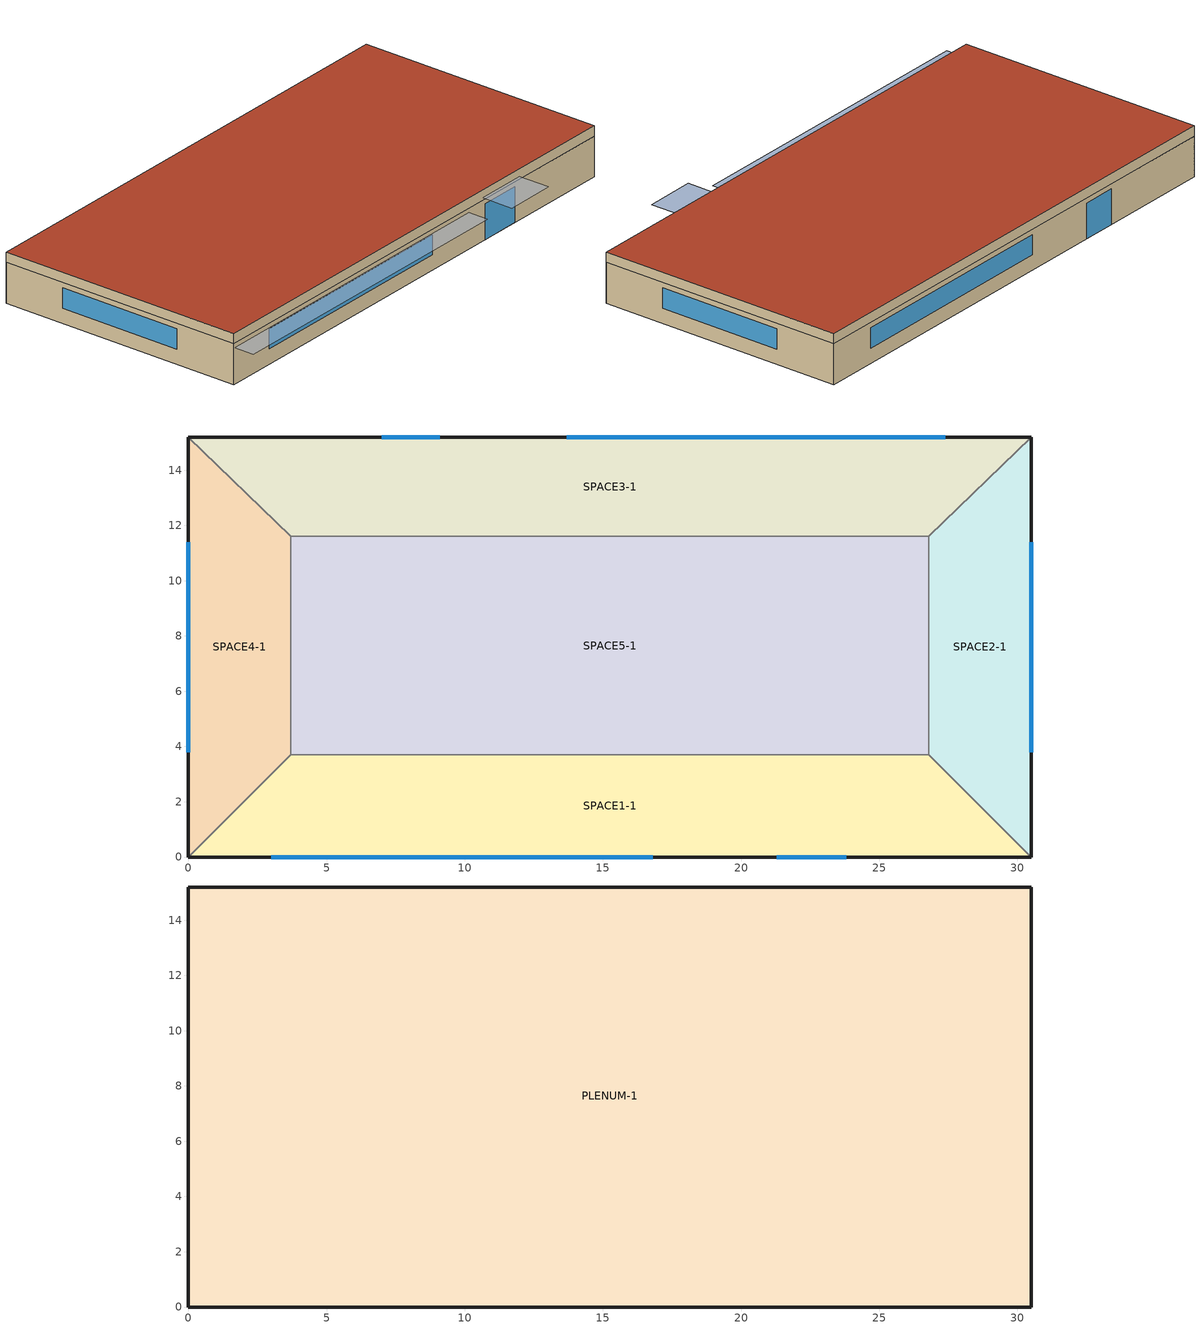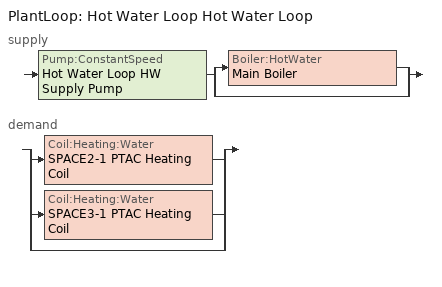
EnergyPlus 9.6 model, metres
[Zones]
SPACE1-1
 floor ground (FLOOR-SLAB-1): 26.8,3.7 30.5,0 0,0 3.7,3.7 z0
 wall outside (WALL-1): 0,0 30.5,0 z0:2.4
 wall to SPACE2-1 (INT-WALL-1): 30.5,0 26.8,3.7 z0:2.4
 wall to SPACE4-1 (INT-WALL-1): 3.7,3.7 0,0 z0:2.4
 wall to SPACE5-1 (INT-WALL-1): 26.8,3.7 3.7,3.7 z0:2.4
 window (Dbl Clr 3mm/13mm Air): 3,0 16.8,0 z0.9:2.1
 window (Sgl Grey 3mm): 21.3,0 23.8,0 z0:2.1
SPACE2-1
 floor ground (FLOOR-SLAB-1): 26.8,11.6 30.5,15.2 30.5,0 26.8,3.7 z0
 wall outside (WALL-1): 30.5,0 30.5,15.2 z0:2.4
 wall to SPACE3-1 (INT-WALL-1): 30.5,15.2 26.8,11.6 z0:2.4
 wall to SPACE5-1 (INT-WALL-1): 26.8,11.6 26.8,3.7 z0:2.4
 window (Dbl Clr 3mm/13mm Air): 30.5,3.8 30.5,11.4 z0.9:2.1
SPACE3-1
 floor ground (FLOOR-SLAB-1): 26.8,11.6 3.7,11.6 0,15.2 30.5,15.2 z0
 wall outside (WALL-1): 30.5,15.2 0,15.2 z0:2.4
 wall to SPACE4-1 (INT-WALL-1): 0,15.2 3.7,11.6 z0:2.4
 wall to SPACE5-1 (INT-WALL-1): 3.7,11.6 26.8,11.6 z0:2.4
 window (Dbl Clr 3mm/13mm Air): 27.4,15.2 13.7,15.2 z0.9:2.1
 window (Sgl Grey 3mm): 9.1,15.2 7,15.2 z0:2.1
SPACE4-1
 floor ground (FLOOR-SLAB-1): 3.7,3.7 0,0 0,15.2 3.7,11.6 z0
 wall outside (WALL-1): 0,15.2 0,0 z0:2.4
 wall to SPACE5-1 (INT-WALL-1): 3.7,3.7 3.7,11.6 z0:2.4
 window (Dbl Clr 3mm/13mm Air): 0,11.4 0,3.8 z0.9:2.1
SPACE5-1
 floor ground (FLOOR-SLAB-1): 26.8,11.6 26.8,3.7 3.7,3.7 3.7,11.6 z0
PLENUM-1
 floor to SPACE1-1 (CLNG-1): 26.8,3.7 30.5,0 0,0 3.7,3.7 z2.4
 floor to SPACE2-1 (CLNG-1): 26.8,11.6 30.5,15.2 30.5,0 26.8,3.7 z2.4
 floor to SPACE3-1 (CLNG-1): 26.8,11.6 3.7,11.6 0,15.2 30.5,15.2 z2.4
 floor to SPACE4-1 (CLNG-1): 3.7,3.7 0,0 0,15.2 3.7,11.6 z2.4
 floor to SPACE5-1 (CLNG-1): 26.8,11.6 26.8,3.7 3.7,3.7 3.7,11.6 z2.4
 wall outside (WALL-1): 0,0 30.5,0 30.5,15.2 0,15.2 0,0 z2.4:3
 roof outside (ROOF-1): 0,15.2 0,0 30.5,0 30.5,15.2 z3
shading: 0,-1.3 0,0 19.8,0 19.8,-1.3 z2.2; 21,-2 21,0 24.1,0 24.1,-2 z2.6
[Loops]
PlantLoop 'Hot Water Loop Hot Water Loop'
 supply: Pump:ConstantSpeed 'Hot Water Loop HW Supply Pump' > split
  | Boiler:HotWater 'Main Boiler'
  | bypass
 demand: split
  | Coil:Heating:Water 'SPACE2-1 PTAC Heating Coil'
  | Coil:Heating:Water 'SPACE3-1 PTAC Heating Coil'
  | bypass
[Building]
Building: North Axis {deg}=30; Terrain=City; Loads Convergence Tolerance Value {W}=0.04; Temperature Convergence Tolerance Value {deltaC}=0.4; Solar Distribution=FullExterior; Maximum Number of Warmup Days=25; Minimum Number of Warmup Days=6
[Site:Location]
CHICAGO_IL_USA TMY2-94846: Latitude {deg}=41.78; Longitude {deg}=-87.75; Time Zone {hr}=-6; Elevation {m}=190
[SizingPeriod:DesignDay] Day of Month=21; Humidity Condition Type=Wetbulb; Barometric Pressure {Pa}=99063; Rain Indicator=No; Snow Indicator=No; Daylight Saving Time Indicator=No; Solar Model Indicator=ASHRAEClearSky
Name | Month | Day Type | Maximum Dry-Bulb Temperature {C} | Daily Dry-Bulb Temperature Range {deltaC} | Wetbulb or DewPoint at Maximum Dry-Bulb {C} | Wind Speed {m/s} | Wind Direction {deg} | Sky Clearness
CHICAGO_IL_USA Annual Heating 99% Design Conditions DB | 1 | WinterDesignDay | -17.3 | 0 | -17.3 | 4.9 | 270 | 0
CHICAGO_IL_USA Annual Cooling 1% Design Conditions DB/MCWB | 7 | SummerDesignDay | 31.5 | 10.7 | 23 | 5.3 | 230 | 1
[Site:GroundTemperature:BuildingSurface]
21.5, 21.4, 21.5, 21.5, 22, 22.9, 23, 23.1, 23.1, 22.2, 21.7, 21.6
[Material] Thermal Absorptance=0.9
Name | Roughness | Thickness {m} | Conductivity {W/m-K} | Density {kg/m3} | Specific Heat {J/kg-K} | Solar Absorptance | Visible Absorptance
RG01 | Rough | 0.0127 | 1.442 | 881 | 1674 | 0.65 | 0.65
BR01 | VeryRough | 0.0095 | 0.162 | 1121 | 1464 | 0.7 | 0.7
IN46 | VeryRough | 0.0762 | 0.023 | 24 | 1590 | 0.5 | 0.5
WD01 | MediumSmooth | 0.0191 | 0.115 | 513 | 1381 | 0.78 | 0.78
PW03 | MediumSmooth | 0.0127 | 0.115 | 545 | 1213 | 0.78 | 0.78
IN02 | Rough | 0.0901 | 0.043 | 10 | 837 | 0.75 | 0.75
GP01 | MediumSmooth | 0.0127 | 0.16 | 801 | 837 | 0.75 | 0.75
GP02 | MediumSmooth | 0.0159 | 0.16 | 801 | 837 | 0.75 | 0.75
CC03 | MediumRough | 0.1016 | 1.31 | 2243 | 837 | 0.65 | 0.65
[Material:NoMass]
MAT-CLNG-1: Roughness=Rough; Thermal Resistance {m2-K/W}=0.652259; Thermal Absorptance=0.65; Solar Absorptance=0.65; Visible Absorptance=0.65
[Material:AirGap]
AL21: Thermal Resistance {m2-K/W}=0.157
[Construction]
ROOF-1: RG01, BR01, IN46, WD01
WALL-1: WD01, PW03, IN02, GP01
CLNG-1: MAT-CLNG-1
FLOOR-SLAB-1: CC03
INT-WALL-1: GP02, AL21, GP02
Dbl Clr 3mm/13mm Air: CLEAR 3MM, AIR 13MM, CLEAR 3MM
Sgl Grey 3mm: GREY 3MM
[WindowMaterial:Gas]
AIR 13MM: Gas Type=Air; Thickness {m}=0.0127
[WindowMaterial:Glazing] Optical Data Type=SpectralAverage; Thickness {m}=0.003; Infrared Transmittance at Normal Incidence=0; Front Side Infrared Hemispherical Emissivity=0.84; Back Side Infrared Hemispherical Emissivity=0.84; Conductivity {W/m-K}=0.9
Name | Solar Transmittance at Normal Incidence | Front Side Solar Reflectance at Normal Incidence | Back Side Solar Reflectance at Normal Incidence | Visible Transmittance at Normal Incidence | Front Side Visible Reflectance at Normal Incidence | Back Side Visible Reflectance at Normal Incidence
CLEAR 3MM | 0.837 | 0.075 | 0.075 | 0.898 | 0.081 | 0.081
GREY 3MM | 0.626 | 0.061 | 0.061 | 0.611 | 0.061 | 0.061
[Zone] Type=1; Multiplier=1
Name | Ceiling Height {m} | Volume {m3}
PLENUM-1 | 0.6096 | 283.2
SPACE1-1; SPACE3-1 | 2.4384 | 239.247
SPACE2-1; SPACE4-1 | 2.4384 | 103.311
SPACE5-1 | 2.4384 | 447.683
[ZoneInfiltration:DesignFlowRate] Schedule=INFIL-SCH; Design Flow Rate Calculation Method=flow/zone; Constant Term Coefficient=0; Temperature Term Coefficient=0; Velocity Term Coefficient=0.2237; Velocity Squared Term Coefficient=0
Name | Zone or ZoneList | Design Flow Rate {m3/s}
SPACE1-1 Infil 1 | SPACE1-1 | 0.0167
SPACE2-1 Infil 1 | SPACE2-1 | 0.00717
SPACE3-1 Infil 1 | SPACE3-1 | 0.0167
SPACE4-1 Infil 1 | SPACE4-1 | 0.00717
SPACE5-1 Infil 1 | SPACE5-1 | 0.031089
[People] Number of People Schedule=OCCUPY-1; Number of People Calculation Method=people; Fraction Radiant=0.3; Activity Level Schedule=ActSchd
Name | Zone or ZoneList | Number of People
SPACE1-1 People 1 | SPACE1-1 | 11
SPACE2-1 People 1 | SPACE2-1 | 5
SPACE3-1 People 1 | SPACE3-1 | 11
SPACE4-1 People 1 | SPACE4-1 | 5
SPACE5-1 People 1 | SPACE5-1 | 20
[Lights] Schedule=LIGHTS-1; Design Level Calculation Method=LightingLevel; Return Air Fraction=0; Fraction Radiant=0.59; Fraction Visible=0.2; Fraction Replaceable=0
Name | Zone or ZoneList | Lighting Level {W}
SPACE1-1 Lights 1 | SPACE1-1 | 1584
SPACE2-1 Lights 1 | SPACE2-1 | 684
SPACE3-1 Lights 1 | SPACE3-1 | 1584
SPACE4-1 Lights 1 | SPACE4-1 | 684
SPACE5-1 Lights 1 | SPACE5-1 | 2964
[ElectricEquipment] Schedule=EQUIP-1; Design Level Calculation Method=EquipmentLevel; Fraction Latent=0; Fraction Radiant=0.3; Fraction Lost=0
Name | Zone or ZoneList | Design Level {W}
SPACE1-1 ElecEq 1 | SPACE1-1 | 1056
SPACE2-1 ElecEq 1 | SPACE2-1 | 456
SPACE3-1 ElecEq 1 | SPACE3-1 | 1056
SPACE4-1 ElecEq 1 | SPACE4-1 | 456
SPACE5-1 ElecEq 1 | SPACE5-1 | 1976
[ThermostatSetpoint:DualSetpoint]
All Zones Dual SP Control: Heating Setpoint Temperature Schedule=Htg-SetP-Sch; Cooling Setpoint Temperature Schedule=Clg-SetP-Sch
[ZoneControl:Thermostat] Control Type Schedule=HVACTemplate-Always 4; Control=All Zones Dual SP Control
Name | Zone or ZoneList
SPACE1-1 Thermostat | SPACE1-1
SPACE2-1 Thermostat | SPACE2-1
SPACE3-1 Thermostat | SPACE3-1
SPACE4-1 Thermostat | SPACE4-1
SPACE5-1 Thermostat | SPACE5-1
[DesignSpecification:OutdoorAir] Outdoor Air Method=flow/person; Outdoor Air Flow per Person {m3/s}=0.00944; Outdoor Air Flow per Zone Floor Area {m3/s-m2}=0; Outdoor Air Flow per Zone {m3/s}=0
SZ DSOA SPACE1-1; SZ DSOA SPACE2-1; SZ DSOA SPACE3-1; SZ DSOA SPACE4-1; SZ DSOA SPACE5-1
[Sizing:Zone] Zone Cooling Design Supply Air Temperature Input Method=SupplyAirTemperature; Zone Cooling Design Supply Air Temperature {C}=14; Zone Cooling Design Supply Air Temperature Difference {delta C}=11.11; Zone Heating Design Supply Air Temperature Input Method=SupplyAirTemperature; Zone Heating Design Supply Air Temperature {C}=50; Zone Cooling Design Supply Air Humidity Ratio {kg-H20/kg-air}=0.008; Zone Heating Design Supply Air Humidity Ratio {kg-H2O/kg-air}=0.008; Cooling Design Air Flow Method=DesignDay; Cooling Design Air Flow Rate {m3/s}=0; Cooling Minimum Air Flow Fraction=0; Heating Design Air Flow Method=DesignDay; Heating Design Air Flow Rate {m3/s}=0; Heating Maximum Air Flow Fraction=0
Name | Design Specification Outdoor Air Object | Design Specification Zone Air Distribution Object
SPACE1-1 | SZ DSOA SPACE1-1 | SZ DSZAD SPACE1-1
SPACE2-1 | SZ DSOA SPACE2-1 | SZ DSZAD SPACE2-1
SPACE3-1 | SZ DSOA SPACE3-1 | SZ DSZAD SPACE3-1
SPACE4-1 | SZ DSOA SPACE4-1 | SZ DSZAD SPACE4-1
SPACE5-1 | SZ DSOA SPACE5-1 | SZ DSZAD SPACE5-1
[DesignSpecification:ZoneAirDistribution] Zone Air Distribution Effectiveness in Cooling Mode=1; Zone Air Distribution Effectiveness in Heating Mode=1
SZ DSZAD SPACE1-1; SZ DSZAD SPACE2-1; SZ DSZAD SPACE3-1; SZ DSZAD SPACE4-1; SZ DSZAD SPACE5-1
[Zone equipment]
SPACE1-1: SPACE1-1 PTAC
SPACE2-1: SPACE2-1 PTAC
SPACE3-1: SPACE3-1 PTAC
SPACE4-1: SPACE4-1 PTAC
SPACE5-1: SPACE5-1 PTAC
[ZoneHVAC:PackagedTerminalAirConditioner] Cooling Supply Air Flow Rate {m3/s}=autosize; Heating Supply Air Flow Rate {m3/s}=autosize; Cooling Outdoor Air Flow Rate {m3/s}=autosize; Heating Outdoor Air Flow Rate {m3/s}=autosize; No Load Outdoor Air Flow Rate {m3/s}=autosize
Name | Supply Air Fan | Heating Coil | Cooling Coil | Fan Placement | Supply Air Fan Operating Mode Schedule
SPACE1-1 PTAC | SPACE1-1 PTAC Supply Fan | SPACE1-1 PTAC Heating Coil | SPACE1-1 PTAC Cooling Coil | DrawThrough | HVACTemplate-Always 0
SPACE2-1 PTAC | SPACE2-1 PTAC Supply Fan | SPACE2-1 PTAC Heating Coil | SPACE2-1 PTAC Cooling Coil | DrawThrough | Always1
SPACE3-1 PTAC | SPACE3-1 PTAC Supply Fan | SPACE3-1 PTAC Heating Coil | SPACE3-1 PTAC Cooling Coil | BlowThrough | HVACTemplate-Always 0
SPACE4-1 PTAC | SPACE4-1 PTAC Supply Fan | SPACE4-1 PTAC Heating Coil | SPACE4-1 PTAC Cooling Coil | BlowThrough | Always1
SPACE5-1 PTAC | SPACE5-1 PTAC Supply Fan | SPACE5-1 PTAC Heating Coil | SPACE5-1 PTAC Cooling Coil | DrawThrough | HVACTemplate-Always 0
[Fan:OnOff] Availability Schedule=HVACTemplate-Always 1; Fan Efficiency=0.7; Pressure Rise {Pa}=75; Maximum Flow Rate {m3/s}=autosize; Motor Efficiency=0.9; Motor in Airstream Fraction=1
SPACE1-1 PTAC Supply Fan; SPACE2-1 PTAC Supply Fan; SPACE3-1 PTAC Supply Fan; SPACE4-1 PTAC Supply Fan; SPACE5-1 PTAC Supply Fan
[Coil:Cooling:DX:SingleSpeed] Gross Rated Total Cooling Capacity {W}=autosize; Gross Rated Sensible Heat Ratio=autosize; Rated COP=3; Rated Air Volume Flow Rate {m3/s}=autosize; Nominal Time for Condensate Removal to Begin=0; Ratio of Initial Moisture Evaporation Rate and Steady State Latent Capacity=0; Maximum Cycling Rate=0; Latent Capacity Time Constant=0; Condenser Type=AirCooled; Evaporative Condenser Effectiveness=0; Evaporative Condenser Pump Rated Power Consumption=0; Crankcase Heater Capacity=0; Maximum Outdoor Dry-Bulb Temperature for Crankcase Heater Operation=10
Name | Total Cooling Capacity Modifier Curve (function of temperature) | Total Cooling Capacity Modifier Curve (function of flow fraction) | Energy Input Ratio Modifier Curve (function of temperature) | Energy Input Ratio Modifier Curve (function of flow fraction) | Part Load Fraction Correlation (function of part load ratio)
SPACE1-1 PTAC Cooling Coil | SPACE1-1 PTAC Cooling Coil Cap-FT | SPACE1-1 PTAC Cooling Coil Cap-FF | SPACE1-1 PTAC Cooling Coil EIR-FT | SPACE1-1 PTAC Cooling Coil EIR-FF | SPACE1-1 PTAC Cooling Coil Coil PLF
SPACE2-1 PTAC Cooling Coil | SPACE2-1 PTAC Cooling Coil Cap-FT | SPACE2-1 PTAC Cooling Coil Cap-FF | SPACE2-1 PTAC Cooling Coil EIR-FT | SPACE2-1 PTAC Cooling Coil EIR-FF | SPACE2-1 PTAC Cooling Coil Coil PLF
SPACE3-1 PTAC Cooling Coil | SPACE3-1 PTAC Cooling Coil Cap-FT | SPACE3-1 PTAC Cooling Coil Cap-FF | SPACE3-1 PTAC Cooling Coil EIR-FT | SPACE3-1 PTAC Cooling Coil EIR-FF | SPACE3-1 PTAC Cooling Coil Coil PLF
SPACE4-1 PTAC Cooling Coil | SPACE4-1 PTAC Cooling Coil Cap-FT | SPACE4-1 PTAC Cooling Coil Cap-FF | SPACE4-1 PTAC Cooling Coil EIR-FT | SPACE4-1 PTAC Cooling Coil EIR-FF | SPACE4-1 PTAC Cooling Coil Coil PLF
SPACE5-1 PTAC Cooling Coil | SPACE5-1 PTAC Cooling Coil Cap-FT | SPACE5-1 PTAC Cooling Coil Cap-FF | SPACE5-1 PTAC Cooling Coil EIR-FT | SPACE5-1 PTAC Cooling Coil EIR-FF | SPACE5-1 PTAC Cooling Coil Coil PLF
[Coil:Heating:Electric] Efficiency=1; Nominal Capacity of the Coil {W}=autosize
SPACE1-1 PTAC Heating Coil; SPACE4-1 PTAC Heating Coil
[Coil:Heating:Water] U-Factor Times Area Value {W/K}=autosize; Maximum Water Flow Rate {m3/s}=autosize; Performance Input Method=UFactorTimesAreaAndDesignWaterFlowRate; Rated Capacity=autosize; Rated Inlet Water Temperature=82.2; Rated Inlet Air Temperature=16.6; Rated Outlet Water Temperature=71.1; Rated Outlet Air Temperature=32.2; Rated Ratio for Air and Water Convection=0.5
SPACE2-1 PTAC Heating Coil; SPACE3-1 PTAC Heating Coil
[Coil:Heating:Fuel]
SPACE5-1 PTAC Heating Coil: Fuel Type=NaturalGas; Gas Burner Efficiency=0.8; Nominal Capacity of the Coil {W}=autosize; Parasitic Electric Load {W}=0; Part load fraction correlation (function of part load ratio)=SPACE5-1 PTAC Heating Coil PLF-FPLR; Parasitic Gas Load {W}=0
[Boiler:HotWater]
Main Boiler: Fuel Type=NaturalGas; Nominal Capacity {W}=autosize; Nominal Thermal Efficiency=0.8; Efficiency Curve Temperature Evaluation Variable=LeavingBoiler; Normalized Boiler Efficiency Curve=Main Boiler Efficiency Curve; Max Design Boiler Water Flow Rate {m3/s}=autosize; Minimum Part Load Ratio=0; Maximum Part Load Ratio=1.1; Optimum Part Load Ratio=1; Temp Upper Limit Water Outlet {C}=100; Boiler Flow Mode=ConstantFlow; Parasitic Electric Load {W}=0; Sizing Factor=1
[Sizing:Plant]
Hot Water Loop Hot Water Loop: Loop Type=Heating; Design loop exit temperature {C}=82; Design loop delta T {deltaC}=11
[PlantLoop]
Hot Water Loop Hot Water Loop: Fluid Type=Water; PlantEquipmentOperationSchemes=Hot Water Loop Operation; Maximum Loop Temperature {C}=100; Minimum Loop Temperature {C}=10; Maximum Loop Volumetric Flow Rate {m3/s}=autosize; Minimum Loop Volumetric Flow Rate {m3/s}=0; volume of the plant loop {m3}=autosize; Load Distribution Scheme=SequentialLoad; Plant Loop Demand Calculation Scheme=SingleSetpoint
[PlantEquipmentOperationSchemes]
Hot Water Loop Operation: Control Scheme=Hot Water Loop Operation All Hours; Control Scheme Schedule=HVACTemplate-Always 1
[PlantEquipmentOperation:HeatingLoad]
Hot Water Loop Operation All Hours: Load Range Lower Limit 1 {W}=0; Load Range Upper Limit 1 {W}=1000000000000000; Priority Control 1 Equipment List=Hot Water Loop All Equipment
[PlantEquipmentList]
Hot Water Loop All Equipment: Main Boiler
[SetpointManager:OutdoorAirReset]
Hot Water Loop HW Temp Manager: Control Variable=Temperature; Set point at outside low {C}=82.2; Outside low {C}=-6.7; Set point at outside high {C}=65.6; Outside high {C}=10; Setpoint Node or NodeList=Hot Water Loop HW Supply Setpoint Nodes
[Pump:ConstantSpeed]
Hot Water Loop HW Supply Pump: Rated Volumetric Flow Rate {m3/s}=autosize; Rated Pump Head {Pa}=179352; Rated Power Consumption {W}=autosize; Motor Efficiency=0.9; Fraction of Motor Inefficiencies to Fluid Stream=0; Pump Control Type=INTERMITTENT
[Schedule:Compact]
OCCUPY-1: Through: 12/31, For: WeekDays SummerDesignDay CustomDay1 CustomDay2, Until: 8:00, 0, Until: 11:00, 1, Until: 12:00, 0.8, Until: 13:00, 0.4, Until: 14:00, 0.8, Until: 18:00, 1, Until: 19:00, 0.5, Until: 21:00, 0.1, Until: 24:00, 0, For: Weekends WinterDesignDay Holiday, Until: 24:00, 0
LIGHTS-1: Through: 12/31, For: WeekDays SummerDesignDay CustomDay1 CustomDay2, Until: 8:00, 0.05, Until: 9:00, 0.9, Until: 10:00, 0.95, Until: 11:00, 1, Until: 12:00, 0.95, Until: 13:00, 0.8, Until: 14:00, 0.9, Until: 18:00, 1, Until: 19:00, 0.6, Until: 21:00, 0.4, Until: 24:00, 0.05, For: Weekends WinterDesignDay Holiday, Until: 24:00, 0.05
EQUIP-1: Through: 12/31, For: WeekDays SummerDesignDay CustomDay1 CustomDay2, Until: 8:00, 0.02, Until: 9:00, 0.4, Until: 14:00, 0.9, Until: 15:00, 0.8, Until: 16:00, 0.7, Until: 18:00, 0.5, Until: 21:00, 0.3, Until: 24:00, 0.02, For: Weekends WinterDesignDay Holiday, Until: 24:00, 0.02
INFIL-SCH: Through: 12/31, For: WeekDays CustomDay1 CustomDay2, Until: 7:00, 1, Until: 21:00, 0, Until: 24:00, 1, For: Weekends Holiday, Until: 24:00, 1, For: SummerDesignDay, Until: 24:00, 1, For: WinterDesignDay, Until: 24:00, 1
ActSchd: Through: 12/31, For: AllDays, Until: 24:00, 117.24
Htg-SetP-Sch: Through: 12/31, For: WeekDays CustomDay1 CustomDay2, Until: 6:00, 13, Until: 7:00, 18, Until: 21:00, 23, Until: 24:00, 13, For: WeekEnds Holiday, Until: 24:00, 13, For: SummerDesignDay, Until: 24:00, 13, For: WinterDesignDay, Until: 24:00, 23
Clg-SetP-Sch: Through: 12/31, For: WeekDays CustomDay1 CustomDay2, Until: 7:00, 32, Until: 21:00, 24, Until: 24:00, 32, For: WeekEnds Holiday, Until: 24:00, 32, For: SummerDesignDay, Until: 24:00, 24, For: WinterDesignDay, Until: 24:00, 32
HVACTemplate-Always 4: Through: 12/31, For: AllDays, Until: 24:00, 4
HVACTemplate-Always 0: Through: 12/31, For: AllDays, Until: 24:00, 0
HVACTemplate-Always 1: Through: 12/31, For: AllDays, Until: 24:00, 1
[Schedule:Constant]
Always1: 1
[Curve:Biquadratic] Minimum Value of x=12.77778; Maximum Value of x=23.88889; Minimum Value of y=18; Maximum Value of y=46.11111
Name | Coefficient1 Constant | Coefficient2 x | Coefficient3 x**2 | Coefficient4 y | Coefficient5 y**2 | Coefficient6 x*y
SPACE1-1 PTAC Cooling Coil Cap-FT; SPACE2-1 PTAC Cooling Coil Cap-FT; SPACE3-1 PTAC Cooling Coil Cap-FT; SPACE4-1 PTAC Cooling Coil Cap-FT; SPACE5-1 PTAC Cooling Coil Cap-FT | 0.942588 | 0.00954335 | 0.00068377 | -0.0110427 | 5.249e-06 | -9.72e-06
SPACE1-1 PTAC Cooling Coil EIR-FT; SPACE2-1 PTAC Cooling Coil EIR-FT; SPACE3-1 PTAC Cooling Coil EIR-FT; SPACE4-1 PTAC Cooling Coil EIR-FT; SPACE5-1 PTAC Cooling Coil EIR-FT | 0.342414 | 0.034885 | -0.0006237 | 0.00497722 | 0.000437951 | -0.000728028
[Curve:Quadratic]
Name | Coefficient1 Constant | Coefficient2 x | Coefficient3 x**2 | Minimum Value of x | Maximum Value of x
SPACE1-1 PTAC Cooling Coil Cap-FF; SPACE2-1 PTAC Cooling Coil Cap-FF; SPACE3-1 PTAC Cooling Coil Cap-FF; SPACE4-1 PTAC Cooling Coil Cap-FF; SPACE5-1 PTAC Cooling Coil Cap-FF | 0.8 | 0.2 | 0 | 0.5 | 1.5
SPACE1-1 PTAC Cooling Coil EIR-FF; SPACE2-1 PTAC Cooling Coil EIR-FF; SPACE3-1 PTAC Cooling Coil EIR-FF; SPACE4-1 PTAC Cooling Coil EIR-FF; SPACE5-1 PTAC Cooling Coil EIR-FF | 1.1552 | -0.1808 | 0.0256 | 0.5 | 1.5
SPACE1-1 PTAC Cooling Coil Coil PLF; SPACE2-1 PTAC Cooling Coil Coil PLF; SPACE3-1 PTAC Cooling Coil Coil PLF; SPACE4-1 PTAC Cooling Coil Coil PLF; SPACE5-1 PTAC Cooling Coil Coil PLF | 0.85 | 0.15 | 0 | 0 | 1
Main Boiler Efficiency Curve | 0.97 | 0.0633 | -0.0333 | 0 | 1
[Curve:Cubic]
SPACE5-1 PTAC Heating Coil PLF-FPLR: Coefficient1 Constant=0.8; Coefficient2 x=0.2; Coefficient3 x**2=0; Coefficient4 x**3=0; Minimum Value of x=0; Maximum Value of x=1
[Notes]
HVACTemplate-5ZonePTAC.idf
Basic file description:  1 story building divided into 4 exterior and one interior conditioned zones and return plenum
illustrates the use of HVACTemplate objects to define zone thermostats and
PTAC (packaged terminal air conditioner) units with a hot water loop serving some zones.
Highlights:              HVACTemplate thermostats, PTACs, and boiler loop
Simulation Location/Run: CHICAGO_IL_USA TMY2-94846, 2 design days, 2 run periods,
Run Control executes the run periods using the weather file
Location:                Chicago, IL
Design Days:             CHICAGO_IL_USA Annual Heating 99% Design Conditions DB, MaxDB= -17.3°C
CHICAGO_IL_USA Annual Cooling 1% Design Conditions, MaxDB=  31.5°C MCWB=  23.0°C
Run Period (Weather File): Winter 1/14, Summer 7/7, CHICAGO_IL_USA TMY2-94846
Run Control:             Zone and System sizing with weather file run control (no design days run)
Building: Single floor rectangular building 100 ft x 50 ft. 5 zones - 4 exterior, 1 interior, zone height 8 feet.
Exterior zone depth is 12 feet. There is a 2 foot high return plenum: the overall building height is
10 feet. There are windows on all 4 facades; the south and north facades have glass doors.
The south facing glass is shaded by overhangs. The walls are woodshingle over plywood, R11 insulation,
and gypboard. The roof is a gravel built up roof with R-3 mineral board insulation and plywood sheathing.
The windows are of various single and double pane construction with 3mm and 6mm glass and either 6mm or
13mm argon or air gap.  The window to wall ratio is approximately 0.29.
The south wall and door have overhangs.
The building is oriented 30 degrees east of north.
Floor Area:        463.6 m2 (5000 ft2)
Number of Stories: 1
Zone Description Details:
Internal gains description:     lighting is 1.5 watts/ft2, office equip is 1.0 watts/ft2. There is 1 occupant
per 100 ft2 of floor area. The infiltration is 0.25 air changes per hour.
Interzone Surfaces:             6 interzone surfaces (see diagram)
Internal Mass:                  None
Windows:                        4 ea.: 1) Double pane clear, 3mm glass, 13mm air gap
2) Double pane clear, 3mm glass, 13mm argon gap
3) Double pane clear, 6mm glass, 6mm air gap
4) Double pane lowE,  6mm lowE glass outside, 6mm air gap, 6mm clear glass
Doors:                          2 ea.:    Single pane grey,  3mm glass
Detached Shading:               None
Daylight:                       None
Natural Ventilation:            None
Compact Schedules:              Yes
HVAC:                           PTAC (packaged terminal air conditioner) systems with outside air, electric,
gas, and hot water heating coils. Central Plant is single hot water
boiler.  All equipment is autosized.
Zonal Equipment:                Yes
Central Air Handling Equipment: None
System Equipment Autosize:      Yes
Purchased Cooling:              None
Purchased Heating:              None
Coils:                          Yes
Pumps:                          Yes
Boilers:                        Yes
Chillers:                       None
Standard Reports:               None
Timestep or Hourly Variables:   Hourly
Time bins Report:               None
HTML Report:                    None
Environmental Emissions:        None
Utility Tariffs:                None
